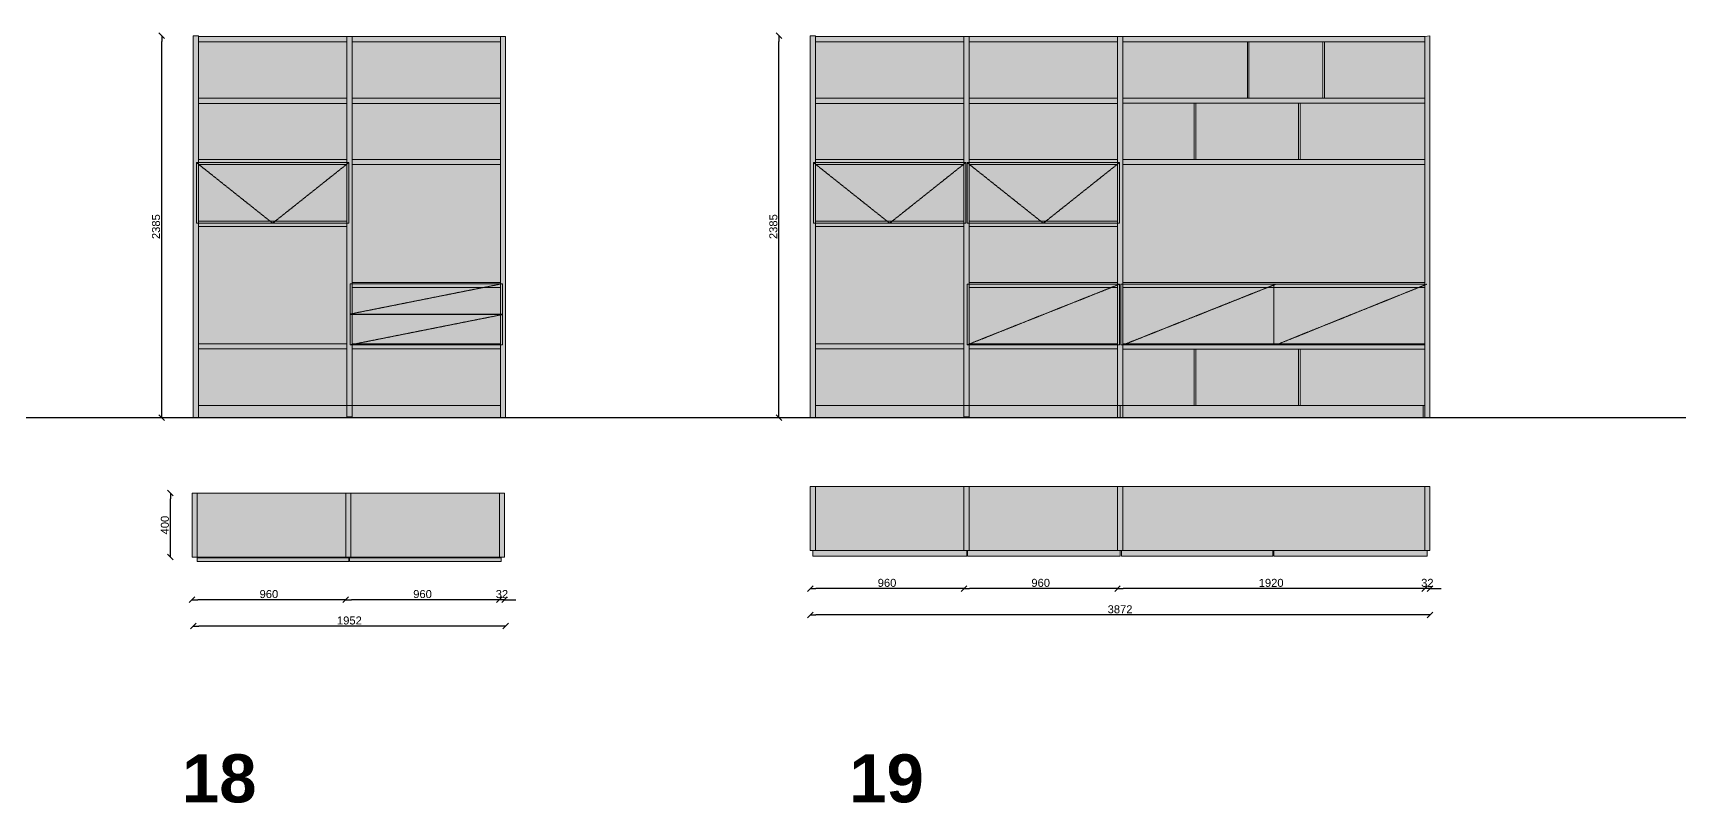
# Model space of a CAD drawing. Header units: inches. Extents: x -2150 to 187520, y -61540 to -22885.
# Drawn here: x 137029 to 147314, y -41504 to -36694 of the extents above; entities that cross this region are included whole.
import ezdxf

# ---------------------------------------------------------------- set-up
doc = ezdxf.new("R2010")
doc.units = ezdxf.units.IN
doc.header["$MEASUREMENT"] = 0
doc.set_wipeout_variables(frame=1)
doc.linetypes.add('ISO-02 Linea a tratti', pattern=[3.81, 3.048, -0.762])
doc.layers.add('Linee arredi', color=3, linetype='Continuous', lineweight=20)
doc.layers.add('Quote', color=5, linetype='Continuous')
doc.styles.add('Arial', font='Arial.ttf')
doc.styles.add('Arial (bold)', font='Arial Bold.ttf')
doc.dimstyles.new('M&C_quote arredo', dxfattribs={"dimtxt": 50, "dimasz": 35.34668, "dimexe": 0, "dimexo": 0, "dimgap": 10, "dimtad": 1, "dimdec": 0, "dimtxsty": 'Arial', "dimblk": 'VW_SLASH', "dimcen": 0, "dimse1": 1, "dimse2": 1, "dimazin": 0, "dimtfac": 1, "dimtdec": 0, "dimtix": 1, "dimtmove": 0, "dimatfit": 0, "dimldrblk": 'VW_SLASH', "dimfxl": 0, "dimfxlon": 1, "dimfrac": 2, "dimtolj": 1, "dimarcsym": 0})

# ---------------------------------------------------------------- blocks, each defined once
blk = doc.blocks.new('VW_SLASH')
at = {"color": 0, "linetype": 'ByBlock', "lineweight": -2, "transparency": 16777216}
blk.add_line((0, 0), (-1, 0), dxfattribs=at)
at = {"color": 0, "linetype": 'Continuous', "lineweight": -2, "transparency": 16777216, "flags": 128}
blk.add_lwpolyline([(0.5, 0.5), (-0.5, -0.5)], dxfattribs=at)
blk = doc.blocks.new('*D535')
at = {"layer": 'Defpoints', "color": 0, "transparency": 16777216}
for p in [(138023, -39968), (138983, -39968), (138023, -40234)]:
    blk.add_point(p, dxfattribs=at)
at = {"layer": 'Quote', "color": 0, "lineweight": -2, "transparency": 16777216}
blk.add_line((138948, -40234), (138059, -40234), dxfattribs=at)
at = {"layer": 'Quote', "color": 0, "lineweight": -2, "transparency": 16777216, "xscale": 35.3466796875, "yscale": 35.3466796875, "zscale": 35.3466796875, "rotation": 180}
blk.add_blockref('VW_SLASH', (138023, -40234), dxfattribs=at)
at = {"layer": 'Quote', "color": 0, "lineweight": -2, "transparency": 16777216, "xscale": 35.3466796875, "yscale": 35.3466796875, "zscale": 35.3466796875}
blk.add_blockref('VW_SLASH', (138983, -40234), dxfattribs=at)
at = {"layer": 'Quote', "color": 0, "transparency": 16777216, "insert": (138503, -40199), "char_height": 50, "attachment_point": 5, "style": 'Arial'}
blk.add_mtext('\\A1;960', dxfattribs=at)
blk = doc.blocks.new('*D536')
at = {"layer": 'Defpoints', "color": 0, "transparency": 16777216}
for p in [(138983, -39968), (139943, -39968), (138983, -40234)]:
    blk.add_point(p, dxfattribs=at)
at = {"layer": 'Quote', "color": 0, "lineweight": -2, "transparency": 16777216}
blk.add_line((139908, -40234), (139019, -40234), dxfattribs=at)
at = {"layer": 'Quote', "color": 0, "lineweight": -2, "transparency": 16777216, "xscale": 35.3466796875, "yscale": 35.3466796875, "zscale": 35.3466796875, "rotation": 180}
blk.add_blockref('VW_SLASH', (138983, -40234), dxfattribs=at)
at = {"layer": 'Quote', "color": 0, "lineweight": -2, "transparency": 16777216, "xscale": 35.3466796875, "yscale": 35.3466796875, "zscale": 35.3466796875}
blk.add_blockref('VW_SLASH', (139943, -40234), dxfattribs=at)
at = {"layer": 'Quote', "color": 0, "transparency": 16777216, "insert": (139463, -40199), "char_height": 50, "attachment_point": 5, "style": 'Arial'}
blk.add_mtext('\\A1;960', dxfattribs=at)
blk = doc.blocks.new('*D537')
at = {"layer": 'Defpoints', "color": 0, "transparency": 16777216}
for p in [(139943, -39968), (139975, -39968), (139943, -40234)]:
    blk.add_point(p, dxfattribs=at)
at = {"layer": 'Quote', "color": 0, "lineweight": -2, "transparency": 16777216}
for p, q in [((139908, -40234), (139873, -40234)), ((139975, -40234), (139943, -40234)), ((140011, -40234), (140046, -40234))]:
    blk.add_line(p, q, dxfattribs=at)
at = {"layer": 'Quote', "color": 0, "lineweight": -2, "transparency": 16777216, "xscale": 35.3466796875, "yscale": 35.3466796875, "zscale": 35.3466796875}
blk.add_blockref('VW_SLASH', (139943, -40234), dxfattribs=at)
at = {"layer": 'Quote', "color": 0, "lineweight": -2, "transparency": 16777216, "xscale": 35.3466796875, "yscale": 35.3466796875, "zscale": 35.3466796875, "rotation": 180}
blk.add_blockref('VW_SLASH', (139975, -40234), dxfattribs=at)
at = {"layer": 'Quote', "color": 0, "transparency": 16777216, "insert": (139959, -40199), "char_height": 50, "attachment_point": 5, "style": 'Arial'}
blk.add_mtext('\\A1;32', dxfattribs=at)
blk = doc.blocks.new('*D538')
at = {"layer": 'Defpoints', "color": 0, "transparency": 16777216}
for p in [(138030, -40037), (139982, -40037), (138030, -40399)]:
    blk.add_point(p, dxfattribs=at)
at = {"layer": 'Quote', "color": 0, "lineweight": -2, "transparency": 16777216}
blk.add_line((139947, -40399), (138066, -40399), dxfattribs=at)
at = {"layer": 'Quote', "color": 0, "lineweight": -2, "transparency": 16777216, "xscale": 35.3466796875, "yscale": 35.3466796875, "zscale": 35.3466796875, "rotation": 180}
blk.add_blockref('VW_SLASH', (138030, -40399), dxfattribs=at)
at = {"layer": 'Quote', "color": 0, "lineweight": -2, "transparency": 16777216, "xscale": 35.3466796875, "yscale": 35.3466796875, "zscale": 35.3466796875}
blk.add_blockref('VW_SLASH', (139982, -40399), dxfattribs=at)
at = {"layer": 'Quote', "color": 0, "transparency": 16777216, "insert": (139006, -40364), "char_height": 50, "attachment_point": 5, "style": 'Arial'}
blk.add_mtext('\\A1;1952', dxfattribs=at)
blk = doc.blocks.new('*D539')
at = {"layer": 'Defpoints', "color": 0, "transparency": 16777216}
for p in [(137833, -36712), (138202, -36712), (138202, -39097)]:
    blk.add_point(p, dxfattribs=at)
at = {"layer": 'Quote', "color": 0, "lineweight": -2, "transparency": 16777216}
blk.add_line((137833, -39061), (137833, -36747), dxfattribs=at)
at = {"layer": 'Quote', "color": 0, "lineweight": -2, "transparency": 16777216, "xscale": 35.3466796875, "yscale": 35.3466796875, "zscale": 35.3466796875}
for p, rotation in [((137833, -36712), 90), ((137833, -39097), 270)]:
    blk.add_blockref('VW_SLASH', p, dxfattribs=dict(at, rotation=rotation))
at = {"layer": 'Quote', "color": 0, "transparency": 16777216, "insert": (137798, -37904), "char_height": 50, "attachment_point": 5, "rotation": 90, "style": 'Arial'}
blk.add_mtext('\\A1;2385', dxfattribs=at)
blk = doc.blocks.new('*D592')
at = {"layer": 'Defpoints', "color": 0, "transparency": 16777216}
for p in [(137888, -39568), (138175, -39568), (138175, -39968)]:
    blk.add_point(p, dxfattribs=at)
at = {"layer": 'Quote', "color": 0, "lineweight": -2, "transparency": 16777216}
blk.add_line((137888, -39932), (137888, -39603), dxfattribs=at)
at = {"layer": 'Quote', "color": 0, "lineweight": -2, "transparency": 16777216, "xscale": 35.3466796875, "yscale": 35.3466796875, "zscale": 35.3466796875}
for p, rotation in [((137888, -39568), 90), ((137888, -39968), 270)]:
    blk.add_blockref('VW_SLASH', p, dxfattribs=dict(at, rotation=rotation))
at = {"layer": 'Quote', "color": 0, "transparency": 16777216, "insert": (137853, -39768), "char_height": 50, "attachment_point": 5, "rotation": 90, "style": 'Arial'}
blk.add_mtext('\\A1;400', dxfattribs=at)
blk = doc.blocks.new('*D542')
at = {"layer": 'Defpoints', "color": 0, "transparency": 16777216}
for p in [(141690, -36712), (145757, -36712), (145757, -39097)]:
    blk.add_point(p, dxfattribs=at)
at = {"layer": 'Quote', "color": 0, "lineweight": -2, "transparency": 16777216}
blk.add_line((141690, -39061), (141690, -36747), dxfattribs=at)
at = {"layer": 'Quote', "color": 0, "lineweight": -2, "transparency": 16777216, "xscale": 35.3466796875, "yscale": 35.3466796875, "zscale": 35.3466796875}
for p, rotation in [((141690, -36712), 90), ((141690, -39097), 270)]:
    blk.add_blockref('VW_SLASH', p, dxfattribs=dict(at, rotation=rotation))
at = {"layer": 'Quote', "color": 0, "transparency": 16777216, "insert": (141655, -37904), "char_height": 50, "attachment_point": 5, "rotation": 90, "style": 'Arial'}
blk.add_mtext('\\A1;2385', dxfattribs=at)
blk = doc.blocks.new('*D543')
at = {"layer": 'Defpoints', "color": 0, "transparency": 16777216}
for p in [(142845, -39891), (141885, -39927), (141885, -40164)]:
    blk.add_point(p, dxfattribs=at)
at = {"layer": 'Quote', "color": 0, "lineweight": -2, "transparency": 16777216}
blk.add_line((142810, -40164), (141921, -40164), dxfattribs=at)
at = {"layer": 'Quote', "color": 0, "lineweight": -2, "transparency": 16777216, "xscale": 35.3466796875, "yscale": 35.3466796875, "zscale": 35.3466796875, "rotation": 180}
blk.add_blockref('VW_SLASH', (141885, -40164), dxfattribs=at)
at = {"layer": 'Quote', "color": 0, "lineweight": -2, "transparency": 16777216, "xscale": 35.3466796875, "yscale": 35.3466796875, "zscale": 35.3466796875}
blk.add_blockref('VW_SLASH', (142845, -40164), dxfattribs=at)
at = {"layer": 'Quote', "color": 0, "transparency": 16777216, "insert": (142365, -40129), "char_height": 50, "attachment_point": 5, "style": 'Arial'}
blk.add_mtext('\\A1;960', dxfattribs=at)
blk = doc.blocks.new('*D544')
at = {"layer": 'Defpoints', "color": 0, "transparency": 16777216}
for p in [(142845, -39891), (143805, -39927), (142845, -40164)]:
    blk.add_point(p, dxfattribs=at)
at = {"layer": 'Quote', "color": 0, "lineweight": -2, "transparency": 16777216}
blk.add_line((143770, -40164), (142881, -40164), dxfattribs=at)
at = {"layer": 'Quote', "color": 0, "lineweight": -2, "transparency": 16777216, "xscale": 35.3466796875, "yscale": 35.3466796875, "zscale": 35.3466796875, "rotation": 180}
blk.add_blockref('VW_SLASH', (142845, -40164), dxfattribs=at)
at = {"layer": 'Quote', "color": 0, "lineweight": -2, "transparency": 16777216, "xscale": 35.3466796875, "yscale": 35.3466796875, "zscale": 35.3466796875}
blk.add_blockref('VW_SLASH', (143805, -40164), dxfattribs=at)
at = {"layer": 'Quote', "color": 0, "transparency": 16777216, "insert": (143325, -40129), "char_height": 50, "attachment_point": 5, "style": 'Arial'}
blk.add_mtext('\\A1;960', dxfattribs=at)
blk = doc.blocks.new('*D545')
at = {"layer": 'Defpoints', "color": 0, "transparency": 16777216}
for p in [(143805, -39927), (145725, -39927), (143805, -40164)]:
    blk.add_point(p, dxfattribs=at)
at = {"layer": 'Quote', "color": 0, "lineweight": -2, "transparency": 16777216}
blk.add_line((145690, -40164), (143841, -40164), dxfattribs=at)
at = {"layer": 'Quote', "color": 0, "lineweight": -2, "transparency": 16777216, "xscale": 35.3466796875, "yscale": 35.3466796875, "zscale": 35.3466796875, "rotation": 180}
blk.add_blockref('VW_SLASH', (143805, -40164), dxfattribs=at)
at = {"layer": 'Quote', "color": 0, "lineweight": -2, "transparency": 16777216, "xscale": 35.3466796875, "yscale": 35.3466796875, "zscale": 35.3466796875}
blk.add_blockref('VW_SLASH', (145725, -40164), dxfattribs=at)
at = {"layer": 'Quote', "color": 0, "transparency": 16777216, "insert": (144765, -40129), "char_height": 50, "attachment_point": 5, "style": 'Arial'}
blk.add_mtext('\\A1;1920', dxfattribs=at)
blk = doc.blocks.new('*D546')
at = {"layer": 'Defpoints', "color": 0, "transparency": 16777216}
for p in [(145725, -39927), (145757, -39927), (145725, -40164)]:
    blk.add_point(p, dxfattribs=at)
at = {"layer": 'Quote', "color": 0, "lineweight": -2, "transparency": 16777216}
for p, q in [((145690, -40164), (145655, -40164)), ((145757, -40164), (145725, -40164)), ((145793, -40164), (145828, -40164))]:
    blk.add_line(p, q, dxfattribs=at)
at = {"layer": 'Quote', "color": 0, "lineweight": -2, "transparency": 16777216, "xscale": 35.3466796875, "yscale": 35.3466796875, "zscale": 35.3466796875}
blk.add_blockref('VW_SLASH', (145725, -40164), dxfattribs=at)
at = {"layer": 'Quote', "color": 0, "lineweight": -2, "transparency": 16777216, "xscale": 35.3466796875, "yscale": 35.3466796875, "zscale": 35.3466796875, "rotation": 180}
blk.add_blockref('VW_SLASH', (145757, -40164), dxfattribs=at)
at = {"layer": 'Quote', "color": 0, "transparency": 16777216, "insert": (145741, -40129), "char_height": 50, "attachment_point": 5, "style": 'Arial'}
blk.add_mtext('\\A1;32', dxfattribs=at)
blk = doc.blocks.new('*D547')
at = {"layer": 'Defpoints', "color": 0, "transparency": 16777216}
for p in [(141885, -39967), (145757, -39959), (141885, -40329)]:
    blk.add_point(p, dxfattribs=at)
at = {"layer": 'Quote', "color": 0, "lineweight": -2, "transparency": 16777216}
blk.add_line((145722, -40329), (141921, -40329), dxfattribs=at)
at = {"layer": 'Quote', "color": 0, "lineweight": -2, "transparency": 16777216, "xscale": 35.3466796875, "yscale": 35.3466796875, "zscale": 35.3466796875, "rotation": 180}
blk.add_blockref('VW_SLASH', (141885, -40329), dxfattribs=at)
at = {"layer": 'Quote', "color": 0, "lineweight": -2, "transparency": 16777216, "xscale": 35.3466796875, "yscale": 35.3466796875, "zscale": 35.3466796875}
blk.add_blockref('VW_SLASH', (145757, -40329), dxfattribs=at)
at = {"layer": 'Quote', "color": 0, "transparency": 16777216, "insert": (143821, -40294), "char_height": 50, "attachment_point": 5, "style": 'Arial'}
blk.add_mtext('\\A1;3872', dxfattribs=at)

msp = doc.modelspace()

# ---------------------------------------------------------------- hatches: boundary and pattern name
at = {"layer": 'Linee arredi'}
h = msp.add_hatch(color=7, dxfattribs=at)
h.dxf.hatch_style = 1
h.paths.add_polyline_path([(138062.3, -36711.7), (138030.3, -36711.7), (138030.3, -39096.7), (138062.3, -39096.7)])
h.paths.add_polyline_path([(138062.2, -37102.4), (138990.2, -37102.4), (138990.2, -37134.4), (138062.2, -37134.4)])
h.paths.add_polyline_path([(139022.2, -36716.7), (138990.2, -36716.7), (138990.2, -39091.9), (139022.2, -39091.9)])
h.paths.add_polyline_path([(139022.2, -37102.4), (139950.2, -37102.4), (139950.2, -37134.4), (139022.2, -37134.4)])
h.paths.add_polyline_path([(139022.2, -36716.7), (139950.2, -36716.7), (139950.2, -36748.7), (139022.2, -36748.7)])
h.paths.add_polyline_path([(138062.2, -36716.7), (138990.2, -36716.7), (138990.2, -36748.7), (138062.2, -36748.7)])
h.paths.add_polyline_path([(139982.2, -36716.7), (139950.2, -36716.7), (139950.2, -39096.7), (139982.2, -39096.7)])
h.paths.add_polyline_path([(139022.2, -37484.7), (139950.2, -37484.7), (139950.2, -37516.7), (139022.2, -37516.7)])
h.paths.add_polyline_path([(138062.2, -37484.7), (138990.2, -37484.7), (138990.2, -37516.7), (138062.2, -37516.7)])
h.paths.add_polyline_path([(138062.2, -37870.4), (138990.2, -37870.4), (138990.2, -37902.4), (138062.2, -37902.4)])
h.paths.add_polyline_path([(139022.2, -38252.7), (139950.2, -38252.7), (139950.2, -38284.7), (139022.2, -38284.7)])
h.paths.add_polyline_path([(139022.2, -38635), (139950.2, -38635), (139950.2, -38667), (139022.2, -38667)])
h.paths.add_polyline_path([(138062.2, -38635), (138990.2, -38635), (138990.2, -38667), (138062.2, -38667)])
h = msp.add_hatch(color=7, dxfattribs=at)
h.dxf.hatch_style = 1
h.paths.add_polyline_path([(142877.3, -37102.4), (143805.3, -37102.4), (143805.3, -37134.4), (142877.3, -37134.4)])
h.paths.add_polyline_path([(141917.4, -37102.4), (142845.4, -37102.4), (142845.4, -37134.4), (141917.4, -37134.4)])
h.paths.add_polyline_path([(141917.4, -36716.7), (142845.4, -36716.7), (142845.4, -36748.7), (141917.4, -36748.7)])
h.paths.add_polyline_path([(142877.3, -36716.7), (143805.3, -36716.7), (143805.3, -36748.7), (142877.3, -36748.7)])
h.paths.add_polyline_path([(142877.4, -36716.7), (142845.4, -36716.7), (142845.4, -39091.9), (142877.4, -39091.9)])
h.paths.add_polyline_path([(141917.4, -36711.7), (141885.4, -36711.7), (141885.4, -39096.7), (141917.4, -39096.7)])
h.paths.add_polyline_path([(143837.3, -36716.7), (143805.3, -36716.7), (143805.3, -39096.7), (143837.3, -39096.7)])
h.paths.add_polyline_path([(143837.3, -36716.7), (145725.3, -36716.7), (145725.3, -36748.7), (143837.3, -36748.7)])
h.paths.add_polyline_path([(143837.3, -37100.7), (145725.3, -37100.7), (145725.3, -37132.7), (143837.3, -37132.7)])
h.paths.add_polyline_path([(143837.3, -37484.7), (145725.3, -37484.7), (145725.3, -37516.7), (143837.3, -37516.7)])
h.paths.add_polyline_path([(142877.3, -37484.7), (143805.3, -37484.7), (143805.3, -37516.7), (142877.3, -37516.7)])
h.paths.add_polyline_path([(141917.4, -37484.7), (142845.4, -37484.7), (142845.4, -37516.7), (141917.4, -37516.7)])
h.paths.add_polyline_path([(141917.4, -37870.4), (142845.4, -37870.4), (142845.4, -37902.4), (141917.4, -37902.4)])
h.paths.add_polyline_path([(142877.3, -37870.4), (143805.3, -37870.4), (143805.3, -37902.4), (142877.3, -37902.4)])
h.paths.add_polyline_path([(142877.3, -38252.7), (143805.3, -38252.7), (143805.3, -38284.7), (142877.3, -38284.7)])
h.paths.add_polyline_path([(141917.4, -38635), (142845.4, -38635), (142845.4, -38667), (141917.4, -38667)])
h.paths.add_polyline_path([(142877.3, -38635), (143805.3, -38635), (143805.3, -38667), (142877.3, -38667)])
h.paths.add_polyline_path([(143837.3, -38252.7), (145725.3, -38252.7), (145725.3, -38284.7), (143837.3, -38284.7)])
h.paths.add_polyline_path([(143837.3, -38636.7), (145725.2, -38636.7), (145725.2, -38668.7), (143837.3, -38668.7)])
h.paths.add_polyline_path([(145757.3, -36711.7), (145725.3, -36716.7), (145725.3, -39096.7), (145757.3, -39096.7)])
h = msp.add_hatch(color=254, dxfattribs=at)
h.dxf.hatch_style = 1
h.paths.add_polyline_path([(138990.2, -37102.4), (138990.2, -36748.7), (138062.3, -36748.7), (138062.3, -37102.4)])
h = msp.add_hatch(color=254, dxfattribs=at)
h.dxf.hatch_style = 1
h.paths.add_polyline_path([(139950.2, -37102.4), (139950.2, -36748.7), (139022.2, -36748.7), (139022.2, -37102.4)])
h = msp.add_hatch(color=254, dxfattribs=at)
h.dxf.hatch_style = 1
h.paths.add_polyline_path([(145725.3, -38252.7), (145725.3, -37516.7), (143837.3, -37516.7), (143837.3, -38252.7)])
h.paths.add_polyline_path([(141917.4, -36748.7), (141917.4, -37102.4), (142845.4, -37102.4), (142845.4, -36748.7)])
h.paths.add_polyline_path([(143805.3, -37102.4), (143805.3, -36748.7), (142877.4, -36748.7), (142877.4, -37102.4)])
h.paths.add_polyline_path([(143805.3, -37484.7), (143805.3, -37134.4), (142877.4, -37134.4), (142877.4, -37484.7)])
h.paths.add_polyline_path([(142845.4, -37484.7), (142845.4, -37134.4), (141917.4, -37134.4), (141917.4, -37484.7)])
h.paths.add_polyline_path([(144616.3, -37100.7), (144616.3, -36748.7), (143837.3, -36748.7), (143837.3, -37100.7)])
h.paths.add_polyline_path([(145088.3, -37100.7), (145088.3, -36748.7), (144626.3, -36748.7), (144626.3, -37100.7)])
h.paths.add_polyline_path([(145098.3, -36748.7), (145098.3, -37100.7), (145725.3, -37100.7), (145725.3, -36748.7)])
h.paths.add_polyline_path([(144946.3, -37132.7), (144946.3, -37484.7), (145725.3, -37484.7), (145725.3, -37132.7)])
h.paths.add_polyline_path([(144294.3, -37132.7), (144294.3, -37484.7), (144936.3, -37484.7), (144936.3, -37132.7)])
h.paths.add_polyline_path([(144284.3, -37132.7), (143837.3, -37132.7), (143837.3, -37484.7), (144284.3, -37484.7)])
h.paths.add_polyline_path([(143805.3, -38252.7), (143805.3, -37902.4), (142877.4, -37902.4), (142877.4, -38252.7)])
h.paths.add_polyline_path([(141917.4, -37902.4), (141917.4, -38635), (142845.4, -38635), (142845.4, -37902.4)])
h.paths.add_polyline_path([(142845.4, -39020.7), (142845.4, -38667), (141917.4, -38667), (141917.4, -39020.7)])
h.paths.add_polyline_path([(143805.3, -39020.7), (143805.3, -38667), (142877.4, -38667), (142877.4, -39020.7)])
h.paths.add_polyline_path([(144284.3, -39020.7), (144284.3, -38668.7), (143837.3, -38668.7), (143837.3, -39020.7)])
h.paths.add_polyline_path([(144294.3, -39020.7), (144936.3, -39020.7), (144936.3, -38668.7), (144294.3, -38668.7)])
h.paths.add_polyline_path([(144946.3, -38668.7), (144946.3, -39020.7), (145725.3, -39020.7), (145725.3, -38668.7)])
h = msp.add_hatch(color=254, dxfattribs=at)
h.dxf.hatch_style = 1
h.paths.add_polyline_path([(138990.2, -37134.4), (138062.3, -37134.4), (138062.3, -37484.7), (138990.2, -37484.7)])
h = msp.add_hatch(color=254, dxfattribs=at)
h.dxf.hatch_style = 1
h.paths.add_polyline_path([(139022.2, -37484.7), (139950.2, -37484.7), (139950.2, -37134.4), (139022.2, -37134.4)])
h = msp.add_hatch(color=252, dxfattribs=at)
h.dxf.hatch_style = 1
h.paths.add_polyline_path([(139002.8, -37882.4), (139002.8, -37503.4), (138049.7, -37503.4), (138049.7, -37882.4)])
h = msp.add_hatch(color=254, dxfattribs=at)
h.dxf.hatch_style = 1
h.paths.add_polyline_path([(139950.2, -38252.7), (139950.2, -37516.7), (139022.2, -37516.7), (139022.2, -38252.7)])
h = msp.add_hatch(color=252, dxfattribs=at)
h.dxf.hatch_style = 1
h.paths.add_polyline_path([(142857.9, -37882.4), (142857.9, -37503.4), (141904.9, -37503.4), (141904.9, -37882.4)])
h = msp.add_hatch(color=252, dxfattribs=at)
h.dxf.hatch_style = 1
h.paths.add_polyline_path([(143818.1, -37882.4), (143818.1, -37503.4), (142865, -37503.4), (142865, -37882.4)])
h = msp.add_hatch(color=254, dxfattribs=at)
h.dxf.hatch_style = 1
h.paths.add_polyline_path([(138990.2, -38635), (138990.2, -37902.4), (138062.3, -37902.4), (138062.3, -38635)])
h = msp.add_hatch(color=252, dxfattribs=at)
h.dxf.hatch_style = 1
h.paths.add_polyline_path([(139962.8, -38449.8), (139962.8, -38260.3), (139009.7, -38260.3), (139009.7, -38449.8)])
h = msp.add_hatch(color=252, dxfattribs=at)
h.dxf.hatch_style = 1
h.paths.add_polyline_path([(143817.9, -38642.4), (143817.9, -38263.4), (142864.9, -38263.4), (142864.9, -38642.4)])
h = msp.add_hatch(color=252, dxfattribs=at)
h.dxf.hatch_style = 1
h.paths.add_polyline_path([(144781.3, -38642.4), (144781.3, -38263.4), (143825.9, -38263.4), (143825.9, -38642.4)])
h = msp.add_hatch(color=252, dxfattribs=at)
h.dxf.hatch_style = 1
h.paths.add_polyline_path([(139962.8, -38642.4), (139962.8, -38452.9), (139009.7, -38452.9), (139009.7, -38642.4)])
h = msp.add_hatch(color=254, dxfattribs=at)
h.dxf.hatch_style = 1
h.paths.add_polyline_path([(138062.3, -38667), (138062.3, -39020.7), (138990.2, -39020.7), (138990.2, -38667)])
h = msp.add_hatch(color=254, dxfattribs=at)
h.dxf.hatch_style = 1
h.paths.add_polyline_path([(139022.2, -38667), (139022.2, -39020.7), (139950.2, -39020.7), (139950.2, -38667)])
h = msp.add_hatch(color=7, dxfattribs=at)
h.dxf.hatch_style = 1
h.paths.add_polyline_path([(138062.3, -39096.7), (138062.3, -39020.7), (139950.2, -39020.7), (139950.2, -39096.7)])
h = msp.add_hatch(color=7, dxfattribs=at)
h.dxf.hatch_style = 1
h.paths.add_polyline_path([(141917.4, -39096.7), (141917.4, -39020.7), (145725.3, -39020.7), (145725.3, -39096.7)])
h = msp.add_hatch(color=7, dxfattribs=at)
h.dxf.hatch_style = 1
h.paths.add_polyline_path([(138023.2, -39567.7), (138055.2, -39567.7), (138055.2, -39967.7), (138023.2, -39967.7)])
h.paths.add_polyline_path([(138055.2, -39567.7), (138983.2, -39567.7), (138983.2, -39967.7), (138055.2, -39967.7)])
h.paths.add_polyline_path([(139015.2, -39567.7), (139943.2, -39567.7), (139943.2, -39967.7), (139015.2, -39967.7)])
h.paths.add_polyline_path([(138983.2, -39567.7), (139015.2, -39567.7), (139015.2, -39967.7), (138983.2, -39967.7)])
h.paths.add_polyline_path([(139943.2, -39567.7), (139975.2, -39567.7), (139975.2, -39967.7), (139943.2, -39967.7)])
h.paths.add_polyline_path([(137904.6, -39837.3), (137904.6, -39695.7), (137801.5, -39695.7), (137801.5, -39837.3)], flags=9)
h = msp.add_hatch(color=7, dxfattribs=at)
h.dxf.hatch_style = 1
h.paths.add_polyline_path([(142845.4, -39527.5), (141917.4, -39527.5), (141917.4, -39927.5), (142845.4, -39927.5)])
h.paths.add_polyline_path([(141917.4, -39527.5), (141885.4, -39527.5), (141885.4, -39927.5), (141917.4, -39927.5)])
h.paths.add_polyline_path([(142877.4, -39527.5), (142845.4, -39527.5), (142845.4, -39927.5), (142863.4, -39927.5), (142877.4, -39927.5)])
h.paths.add_polyline_path([(143805.4, -39527.5), (142877.4, -39527.5), (142877.4, -39927.5), (143805.4, -39927.5)])
h.paths.add_polyline_path([(143837.4, -39527.5), (143805.4, -39527.5), (143805.4, -39927.5), (143822.6, -39927.5), (143837.4, -39927.5)])
h.paths.add_polyline_path([(145725.4, -39527.5), (143837.4, -39527.5), (143837.4, -39927.5), (144775.9, -39927.5), (145725.4, -39927.5)])
h.paths.add_polyline_path([(145757.4, -39527.5), (145725.4, -39527.5), (145725.4, -39927.5), (145740.7, -39927.5), (145757.4, -39927.5)])
h = msp.add_hatch(color=252, dxfattribs=at)
h.dxf.hatch_style = 1
h.paths.add_polyline_path([(139002.2, -39972.7), (138055.2, -39972.7), (138055.2, -39994.7), (139002.2, -39994.7)])
h.paths.add_polyline_path([(139954.2, -39972.7), (139007.2, -39972.7), (139007.2, -39994.7), (139954.2, -39994.7)])
h = msp.add_hatch(color=252, dxfattribs=at)
h.dxf.hatch_style = 1
h.paths.add_polyline_path([(145740.7, -39962.5), (145740.7, -39927.5), (144780.9, -39927.5), (144780.9, -39962.5)])
h.paths.add_polyline_path([(144775.9, -39962.5), (144775.9, -39927.5), (143829.4, -39927.5), (143829.4, -39962.5)])
h.paths.add_polyline_path([(143822.6, -39962.5), (143822.6, -39927.5), (142868.4, -39927.5), (142868.4, -39962.5)])
h.paths.add_polyline_path([(142863.4, -39962.5), (142863.4, -39927.5), (141902.4, -39927.5), (141902.4, -39962.5)])

# ---------------------------------------------------------------- linework, layer by layer
msp.add_line((108413.6, -39096.7), (187520.4, -39096.7))
at = {"layer": 'Linee arredi', "linetype": 'ISO-02 Linea a tratti', "lineweight": 5, "transparency": 33554687}
for p, q in [((139009.7, -38449.8), (139962.8, -38260.3)), ((142864.9, -38642.4), (143817.9, -38263.4)), ((139009.7, -38642.4), (139962.8, -38452.9))]:
    msp.add_line(p, q, dxfattribs=at)
at = {"layer": 'Linee arredi', "linetype": 'Continuous', "lineweight": 5, "transparency": 33554687, "flags": 128}
for points in [[(138062.3, -36711.7), (138030.3, -36711.7), (138030.3, -39096.7), (138062.3, -39096.7)], [(138062.2, -36716.7), (138990.2, -36716.7), (138990.2, -36748.7), (138062.2, -36748.7)], [(139022.2, -36716.7), (138990.2, -36716.7), (138990.2, -39091.9), (139022.2, -39091.9)], [(139022.2, -36716.7), (139950.2, -36716.7), (139950.2, -36748.7), (139022.2, -36748.7)], [(139982.2, -36716.7), (139950.2, -36716.7), (139950.2, -39096.7), (139982.2, -39096.7)], [(138062.2, -37102.4), (138990.2, -37102.4), (138990.2, -37134.4), (138062.2, -37134.4)], [(139022.2, -37102.4), (139950.2, -37102.4), (139950.2, -37134.4), (139022.2, -37134.4)], [(139002.8, -37882.4), (139002.8, -37503.4), (138049.7, -37503.4), (138049.7, -37882.4)], [(138062.2, -37484.7), (138990.2, -37484.7), (138990.2, -37516.7), (138062.2, -37516.7)], [(139022.2, -37484.7), (139950.2, -37484.7), (139950.2, -37516.7), (139022.2, -37516.7)], [(138062.2, -37870.4), (138990.2, -37870.4), (138990.2, -37902.4), (138062.2, -37902.4)], [(139962.8, -38449.8), (139962.8, -38260.3), (139009.7, -38260.3), (139009.7, -38449.8)], [(139022.2, -38252.7), (139950.2, -38252.7), (139950.2, -38284.7), (139022.2, -38284.7)], [(139962.8, -38642.4), (139962.8, -38452.9), (139009.7, -38452.9), (139009.7, -38642.4)], [(138062.2, -38635), (138990.2, -38635), (138990.2, -38667), (138062.2, -38667)], [(139022.2, -38635), (139950.2, -38635), (139950.2, -38667), (139022.2, -38667)], [(138062.3, -39096.7), (138062.3, -39020.7), (139950.2, -39020.7), (139950.2, -39096.7)], [(139002.2, -39972.7), (138055.2, -39972.7), (138055.2, -39994.7), (139002.2, -39994.7)], [(139954.2, -39972.7), (139007.2, -39972.7), (139007.2, -39994.7), (139954.2, -39994.7)]]:
    msp.add_lwpolyline(points, close=True, dxfattribs=at)
at = {"layer": 'Linee arredi', "linetype": 'Continuous', "lineweight": 15, "transparency": 33554687, "flags": 128}
for points in [[(141917.4, -36711.7), (141885.4, -36711.7), (141885.4, -39096.7), (141917.4, -39096.7)], [(141917.4, -36716.7), (142845.4, -36716.7), (142845.4, -36748.7), (141917.4, -36748.7)], [(142877.4, -36716.7), (142845.4, -36716.7), (142845.4, -39091.9), (142877.4, -39091.9)], [(142877.3, -36716.7), (143805.3, -36716.7), (143805.3, -36748.7), (142877.3, -36748.7)], [(143837.3, -36716.7), (143805.3, -36716.7), (143805.3, -39096.7), (143837.3, -39096.7)], [(143837.3, -36716.7), (145725.3, -36716.7), (145725.3, -36748.7), (143837.3, -36748.7)], [(145757.3, -36711.7), (145725.3, -36716.7), (145725.3, -39096.7), (145757.3, -39096.7)], [(141917.4, -37102.4), (142845.4, -37102.4), (142845.4, -37134.4), (141917.4, -37134.4)], [(142877.3, -37102.4), (143805.3, -37102.4), (143805.3, -37134.4), (142877.3, -37134.4)], [(142857.9, -37882.4), (142857.9, -37503.4), (141904.9, -37503.4), (141904.9, -37882.4)], [(141917.4, -37484.7), (142845.4, -37484.7), (142845.4, -37516.7), (141917.4, -37516.7)], [(143818.1, -37882.4), (143818.1, -37503.4), (142865, -37503.4), (142865, -37882.4)], [(142877.3, -37484.7), (143805.3, -37484.7), (143805.3, -37516.7), (142877.3, -37516.7)], [(143837.3, -37484.7), (145725.3, -37484.7), (145725.3, -37516.7), (143837.3, -37516.7)], [(141917.4, -37870.4), (142845.4, -37870.4), (142845.4, -37902.4), (141917.4, -37902.4)], [(142877.3, -37870.4), (143805.3, -37870.4), (143805.3, -37902.4), (142877.3, -37902.4)], [(142877.3, -38252.7), (143805.3, -38252.7), (143805.3, -38284.7), (142877.3, -38284.7)], [(143837.3, -38252.7), (145725.3, -38252.7), (145725.3, -38284.7), (143837.3, -38284.7)], [(143817.9, -38642.4), (143817.9, -38263.4), (142864.9, -38263.4), (142864.9, -38642.4)], [(144781.3, -38642.4), (144781.3, -38263.4), (143825.9, -38263.4), (143825.9, -38642.4)], [(141917.4, -38635), (142845.4, -38635), (142845.4, -38667), (141917.4, -38667)], [(142877.3, -38635), (143805.3, -38635), (143805.3, -38667), (142877.3, -38667)], [(143837.3, -38636.7), (145725.2, -38636.7), (145725.2, -38668.7), (143837.3, -38668.7)], [(141917.4, -39096.7), (141917.4, -39020.7), (145725.3, -39020.7), (145725.3, -39096.7)], [(138023.2, -39567.7), (138055.2, -39567.7), (138055.2, -39967.7), (138023.2, -39967.7)], [(138055.2, -39567.7), (138983.2, -39567.7), (138983.2, -39967.7), (138055.2, -39967.7)], [(138983.2, -39567.7), (139015.2, -39567.7), (139015.2, -39967.7), (138983.2, -39967.7)], [(139015.2, -39567.7), (139943.2, -39567.7), (139943.2, -39967.7), (139015.2, -39967.7)], [(139943.2, -39567.7), (139975.2, -39567.7), (139975.2, -39967.7), (139943.2, -39967.7)], [(141885.4, -39527.5), (141917.4, -39527.5), (141917.4, -39927.5), (141885.4, -39927.5)], [(141917.4, -39527.5), (142845.4, -39527.5), (142845.4, -39927.5), (141917.4, -39927.5)], [(142845.4, -39527.5), (142877.4, -39527.5), (142877.4, -39927.5), (142845.4, -39927.5)], [(142877.4, -39527.5), (143805.4, -39527.5), (143805.4, -39927.5), (142877.4, -39927.5)], [(143805.4, -39527.5), (143837.4, -39527.5), (143837.4, -39927.5), (143805.4, -39927.5)], [(143837.4, -39527.5), (145725.4, -39527.5), (145725.4, -39927.5), (143837.4, -39927.5)], [(145725.4, -39527.5), (145757.4, -39527.5), (145757.4, -39927.5), (145725.4, -39927.5)], [(141902.4, -39927.5), (142863.4, -39927.5), (142863.4, -39962.5), (141902.4, -39962.5)], [(142868.4, -39927.5), (143822.6, -39927.5), (143822.6, -39962.5), (142868.4, -39962.5)], [(143829.4, -39927.5), (144775.9, -39927.5), (144775.9, -39962.5), (143829.4, -39962.5)], [(144780.9, -39927.5), (145740.7, -39927.5), (145740.7, -39962.5), (144780.9, -39962.5)]]:
    msp.add_lwpolyline(points, close=True, dxfattribs=at)
at = {"layer": 'Linee arredi', "linetype": 'ISO-02 Linea a tratti', "lineweight": 5, "transparency": 33554687, "flags": 128}
for points in [[(139002.8, -37503.4), (138526.3, -37882.4), (138049.7, -37503.4)], [(142857.9, -37503.4), (142381.4, -37882.4), (141904.9, -37503.4)], [(143817.8, -37503.4), (143341.3, -37882.4), (142864.8, -37503.4)]]:
    msp.add_lwpolyline(points, dxfattribs=at)
at = {"layer": 'Linee arredi', "linetype": 'Continuous', "transparency": 33554687, "flags": 128}
msp.add_lwpolyline([(143821.3, -39020.7), (145714.2, -39020.7), (145714.2, -39096.7), (143821.3, -39096.7)], close=True, dxfattribs=at)

# ---------------------------------------------------------------- texts
at = {"layer": 'Linee arredi', "transparency": 33554687, "char_height": 300, "attachment_point": 7, "line_spacing_factor": 1.006858, "style": 'Arial (bold)'}
for s, insert in [('18', (137959.6, -41504)), ('19', (142129.1, -41504))]:
    msp.add_mtext(s, dxfattribs=dict(at, insert=insert))

# ---------------------------------------------------------------- dimensions: what is measured, and where the dimension line sits
at = {"layer": 'Quote', "color": 7}
for base, p1, p2, picture, middle in [((137833.2, -36711.7), (138202.2, -39096.7), (138202.2, -36711.7), '*D539', (137797.7, -37904.2)), ((137888.2, -39567.7), (138175.1, -39967.7), (138175.1, -39567.7), '*D592', (137852.7, -39767.7))]:
    dim = msp.add_linear_dim(base=base, p1=p1, p2=p2, angle=270, dimstyle='M&C_quote arredo', override={"dimpost": '<>', "dimtmove": 1}, dxfattribs=at)
    dim.commit()
    dim.dimension.update_dxf_attribs({"geometry": picture, "text_midpoint": middle})
for base, p1, p2, picture, middle in [((141885.4, -40164.2), (142845.4, -39890.7), (141885.4, -39927.5), '*D543', (142365.4, -40128.7)), ((142845.4, -40164.2), (143805.4, -39927.5), (142845.4, -39890.7), '*D544', (143325.4, -40128.7)), ((138023.2, -40234.2), (138983.2, -39967.7), (138023.2, -39967.7), '*D535', (138503.2, -40198.7)), ((138983.2, -40234.2), (139943.2, -39967.7), (138983.2, -39967.7), '*D536', (139463.2, -40198.7)), ((139943.2, -40234.2), (139975.2, -39967.7), (139943.2, -39967.7), '*D537', (139959.2, -40198.7)), ((141885.5, -40329.1), (145757.5, -39959.1), (141885.5, -39966.7), '*D547', (143821.5, -40293.6)), ((143805.4, -40164.2), (145725.4, -39927.5), (143805.4, -39927.5), '*D545', (144765.4, -40128.7)), ((145725.4, -40164.2), (145757.4, -39927.5), (145725.4, -39927.5), '*D546', (145741.4, -40128.7)), ((138030.3, -40399.1), (139982.3, -40036.7), (138030.3, -40036.7), '*D538', (139006.3, -40363.6))]:
    dim = msp.add_linear_dim(base=base, p1=p1, p2=p2, dimstyle='M&C_quote arredo', override={"dimpost": '<>', "dimtmove": 1}, dxfattribs=at)
    dim.commit()
    dim.dimension.update_dxf_attribs({"geometry": picture, "text_midpoint": middle})

# ---------------------------------------------------------------- next in the draw order: wipeouts: each hides what was drawn before it
at = {"linetype": 'Continuous', "transparency": 33554687}
for points in [[(144616.3, -36748.7), (144626.3, -36748.7), (144626.3, -37100.7), (144616.3, -37100.7)], [(144936.3, -37132.7), (144946.3, -37132.7), (144946.3, -37484.7), (144936.3, -37484.7)]]:
    msp.add_wipeout(points, dxfattribs=at).dxf.layer = 'Linee arredi'

# ---------------------------------------------------------------- next in the draw order: linework, layer by layer
at = {"layer": 'Linee arredi', "linetype": 'Continuous', "transparency": 33554687, "flags": 128}
for points in [[(144616.3, -36748.7), (144626.3, -36748.7), (144626.3, -37100.7), (144616.3, -37100.7)], [(144936.3, -37132.7), (144946.3, -37132.7), (144946.3, -37484.7), (144936.3, -37484.7)]]:
    msp.add_lwpolyline(points, close=True, dxfattribs=at)
at = {"layer": 'Linee arredi', "linetype": 'Continuous', "lineweight": 15, "transparency": 33554687, "flags": 128}
msp.add_lwpolyline([(143837.3, -37100.7), (145725.3, -37100.7), (145725.3, -37132.7), (143837.3, -37132.7)], close=True, dxfattribs=at)

# ---------------------------------------------------------------- next in the draw order: dimensions: what is measured, and where the dimension line sits
at = {"layer": 'Quote', "color": 7}
dim = msp.add_linear_dim(base=(141690.4, -36711.7), p1=(145757.3, -39096.7), p2=(145757.3, -36711.7), angle=270, dimstyle='M&C_quote arredo', override={"dimpost": '<>', "dimtmove": 1}, dxfattribs=at)
dim.commit()
dim.dimension.update_dxf_attribs({"geometry": '*D542', "text_midpoint": (141654.8, -37904.2)})

# ---------------------------------------------------------------- next in the draw order: wipeouts: each hides what was drawn before it
at = {"linetype": 'Continuous', "transparency": 33554687}
for points in [[(145088.3, -36748.7), (145098.3, -36748.7), (145098.3, -37100.7), (145088.3, -37100.7)], [(144284.3, -37132.7), (144294.3, -37132.7), (144294.3, -37484.7), (144284.3, -37484.7)], [(144284.3, -38668.7), (144294.3, -38668.7), (144294.3, -39020.7), (144284.3, -39020.7)], [(144936.3, -38668.7), (144946.3, -38668.7), (144946.3, -39020.7), (144936.3, -39020.7)]]:
    msp.add_wipeout(points, dxfattribs=at).dxf.layer = 'Linee arredi'

# ---------------------------------------------------------------- next in the draw order: hatches: boundary and pattern name
at = {"layer": 'Linee arredi'}
h = msp.add_hatch(color=252, dxfattribs=at)
h.dxf.hatch_style = 1
h.paths.add_polyline_path([(145725.2, -38642.4), (145725.2, -38263.4), (144780.9, -38263.4), (144780.9, -38642.4)])

# ---------------------------------------------------------------- next in the draw order: linework, layer by layer
at = {"layer": 'Linee arredi', "linetype": 'ISO-02 Linea a tratti', "lineweight": 5, "transparency": 33554687}
for p, q in [((143840.9, -38642.4), (144793.9, -38263.4)), ((144795.9, -38642.4), (145737.7, -38263.4))]:
    msp.add_line(p, q, dxfattribs=at)
at = {"layer": 'Linee arredi', "linetype": 'Continuous', "transparency": 33554687, "flags": 128}
for points in [[(145088.3, -36748.7), (145098.3, -36748.7), (145098.3, -37100.7), (145088.3, -37100.7)], [(144284.3, -37132.7), (144294.3, -37132.7), (144294.3, -37484.7), (144284.3, -37484.7)], [(144284.3, -38668.7), (144294.3, -38668.7), (144294.3, -39020.7), (144284.3, -39020.7)], [(144936.3, -38668.7), (144946.3, -38668.7), (144946.3, -39020.7), (144936.3, -39020.7)]]:
    msp.add_lwpolyline(points, close=True, dxfattribs=at)
at = {"layer": 'Linee arredi', "linetype": 'Continuous', "lineweight": 15, "transparency": 33554687, "flags": 128}
msp.add_lwpolyline([(145725.2, -38642.4), (145725.2, -38263.4), (144780.9, -38263.4), (144780.9, -38642.4)], close=True, dxfattribs=at)

doc.saveas('drawing.dxf')
